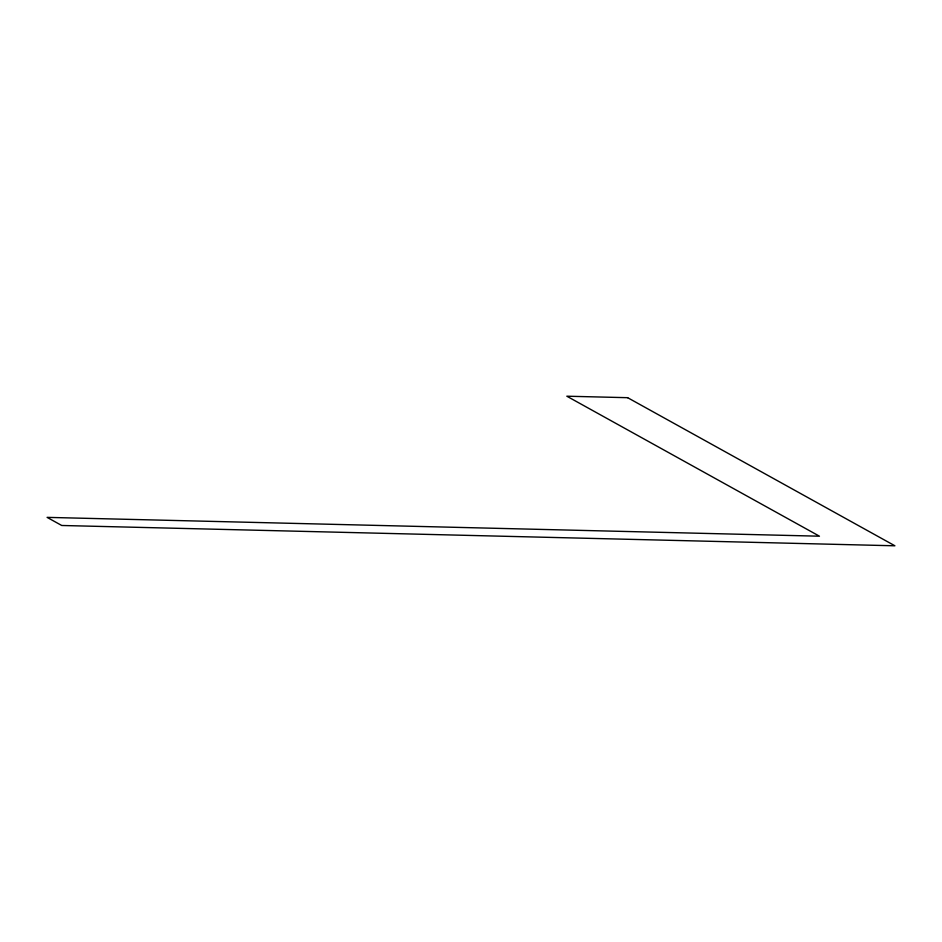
<?xml version="1.0" encoding="UTF-8"?>
<svg xmlns="http://www.w3.org/2000/svg" width="942" height="942" viewBox="0 0 942 942"><rect width="100%" height="100%" fill="white"/><g stroke="black" fill="none" stroke-linecap="round" stroke-linejoin="round"><path stroke-width="1.41" d="M627.643 397.689L566.825 396.205L819.446 536.198L47.1 517.37L61.736 525.483L894.9 545.795L627.643 397.689"/></g></svg>
